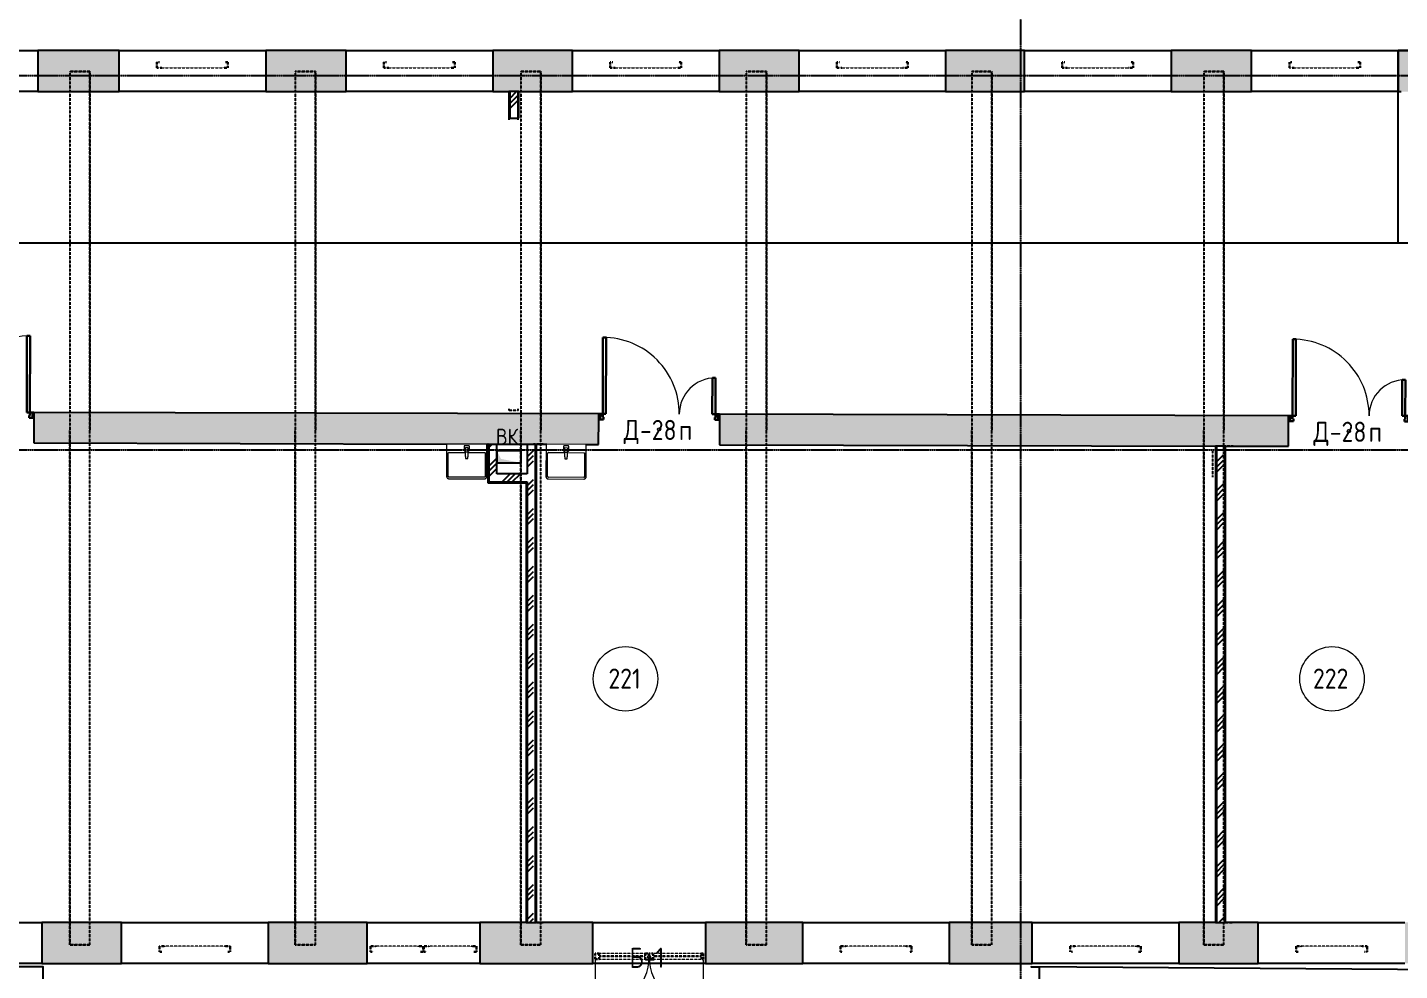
# Model space of a CAD drawing. Header units: millimetres. Extents: x -129048 to 476301, y -5853 to 215316.
# Drawn here: x 126915 to 143951, y 2291 to 14003 of the extents above; entities that cross this region are included whole.
import ezdxf

# ---------------------------------------------------------------- set-up
doc = ezdxf.new("R2010")
doc.units = ezdxf.units.MM
for name, pattern in [('ADSK_Линия сетки', [25, 20, -2.5, 0, -2.5]), ('ADSK_Сверху', [4.5, 3, -1.5]), ('ADSK_Снесено', [4.5, 3, -1.5])]:
    doc.linetypes.add(name, pattern=pattern)
for name, color, linetype, lineweight, true_color in [('_ Окна', 5, 'Continuous', 30, 0x0000ff), ('Линии', 7, 'Continuous', 9, 0x00a600), ('Стены внутренние', 5, 'Continuous', 18, 0x0000ff), ('Стены наружные', 1, 'ADSK_Снесено', 18, 0xff0000), ('Стены штриховка', 5, 'Continuous', 18, 0x0000ff)]:
    doc.layers.add(name, color=color, linetype=linetype, lineweight=lineweight, true_color=true_color)
for name, color, linetype, lineweight in [('Аннотация', 7, 'Continuous', 9), ('Двери', 251, 'Continuous', 18), ('Каркас', 7, 'Continuous', 18), ('Марки дверей', 7, 'Continuous', 20), ('Марки помещений', 7, 'Continuous', 20), ('Окна', 251, 'Continuous', 18), ('Сантехника', 251, 'Continuous', 18), ('Узлы', 7, 'Continuous', 18)]:
    doc.layers.add(name, color=color, linetype=linetype, lineweight=lineweight)
doc.styles.add('GOST Common_1', font='GOST Common_0.ttf', dxfattribs={"width": 0.9, "height": 200})
doc.styles.add('GOST Common_2', font='GOST Common_0.ttf', dxfattribs={"width": 0.9, "height": 250})
pattern_1 = [(45, (108139.4, 150), (-179.6051, 179.6051), []), (45, (108202.9, 150), (0, 359.2102), []), (45, (108075.9, 150), (0, 359.2102), [])]

# ---------------------------------------------------------------- blocks, each defined once
blk = doc.blocks.new('Витраж-тент со смещением вовне - 60мм 30 сдвиг-1466942-02 План 2-го этажа маркировочный')
at = {"layer": '_ Окна', "color": 161, "linetype": 'ADSK_Сверху', "true_color": 0xaaaaff}
for p, q in [((-440, 25), (-440, -45)), ((-440, 25), (-410, 25)), ((-440, -45), (-440, 25)), ((440, 25), (410, 25)), ((440, -45), (440, 25)), ((440, -45), (440, 25)), ((-380, -45), (-440, -45)), ((-380, -35), (-380, -45)), ((380, -35), (380, -45)), ((380, -45), (440, -45))]:
    blk.add_line(p, q, dxfattribs=at)
at = {"layer": 'Окна', "color": 161, "linetype": 'ADSK_Сверху', "true_color": 0xaaaaff}
blk.add_line((-380, -45), (380, -45), dxfattribs=at)
blk = doc.blocks.new('Витраж-тент со смещением вовне - 60мм 34 сдвиг-1466959-02 План 2-го этажа маркировочный')
at = {"layer": '_ Окна', "color": 161, "linetype": 'ADSK_Сверху', "true_color": 0xaaaaff}
for p, q in [((-327, 25), (-327, -45)), ((-327, 25), (-293, 25)), ((-327, -45), (-327, 25)), ((327, 25), (293, 25)), ((327, -45), (327, 25)), ((327, -45), (327, 25)), ((-267, -45), (-327, -45)), ((-267, -35), (-267, -45)), ((267, -35), (267, -45)), ((267, -45), (327, -45))]:
    blk.add_line(p, q, dxfattribs=at)
at = {"layer": 'Окна', "color": 161, "linetype": 'ADSK_Сверху', "true_color": 0xaaaaff}
blk.add_line((-267, -45), (267, -45), dxfattribs=at)
blk = doc.blocks.new('Витраж-тент со смещением вовне - 60мм 34 сдвиг-1466960-02 План 2-го этажа маркировочный')
at = {"layer": '_ Окна', "color": 161, "linetype": 'ADSK_Сверху', "true_color": 0xaaaaff}
for p, q in [((-327, 25), (-327, -45)), ((-327, 25), (-293, 25)), ((-327, -45), (-327, 25)), ((327, 25), (293, 25)), ((327, -45), (327, 25)), ((327, -45), (327, 25)), ((-267, -45), (-327, -45)), ((-267, -35), (-267, -45)), ((267, -35), (267, -45)), ((267, -45), (327, -45))]:
    blk.add_line(p, q, dxfattribs=at)
at = {"layer": 'Окна', "color": 161, "linetype": 'ADSK_Сверху', "true_color": 0xaaaaff}
blk.add_line((-267, -45), (267, -45), dxfattribs=at)
blk = doc.blocks.new('Витраж-тент со смещением вовне - 60мм 30 сдвиг-1466982-02 План 2-го этажа маркировочный')
at = {"layer": '_ Окна', "color": 161, "linetype": 'ADSK_Сверху', "true_color": 0xaaaaff}
for p, q in [((-440, 25), (-440, -45)), ((-440, 25), (-410, 25)), ((-440, -45), (-440, 25)), ((440, 25), (410, 25)), ((440, -45), (440, 25)), ((440, -45), (440, 25)), ((-380, -45), (-440, -45)), ((-380, -35), (-380, -45)), ((380, -35), (380, -45)), ((380, -45), (440, -45))]:
    blk.add_line(p, q, dxfattribs=at)
at = {"layer": 'Окна', "color": 161, "linetype": 'ADSK_Сверху', "true_color": 0xaaaaff}
blk.add_line((-380, -45), (380, -45), dxfattribs=at)
blk = doc.blocks.new('Витраж-тент - 50мм правый-1510423-02 План 2-го этажа маркировочный')
at = {"layer": '_ Окна', "color": 161, "linetype": 'ADSK_Сверху', "true_color": 0xaaaaff}
for p, q in [((-335, 25), (-335, -45)), ((-335, 25), (-315, 25)), ((-335, -45), (-335, 25)), ((-315, 25), (-315, -45)), ((335, 25), (285, 25)), ((285, 25), (285, -45)), ((335, -45), (335, 25)), ((335, -45), (335, 25)), ((-315, -45), (-335, -45)), ((-315, -10), (285, -10)), ((285, -45), (335, -45))]:
    blk.add_line(p, q, dxfattribs=at)
at = {"layer": 'Окна', "color": 161, "linetype": 'ADSK_Сверху', "true_color": 0xaaaaff}
for p, q in [((285, 25), (-315, 25)), ((-315, -45), (285, -45))]:
    blk.add_line(p, q, dxfattribs=at)
blk = doc.blocks.new('Витраж-тент - 50мм-1510424-02 План 2-го этажа маркировочный')
at = {"layer": '_ Окна', "color": 161, "linetype": 'ADSK_Сверху', "true_color": 0xaaaaff}
for p, q in [((-335, 25), (-335, -45)), ((-335, 25), (-285, 25)), ((-335, -45), (-335, 25)), ((-285, 25), (-285, -45)), ((335, 25), (285, 25)), ((285, 25), (285, -45)), ((335, -45), (335, 25)), ((335, -45), (335, 25)), ((-285, -45), (-335, -45)), ((-285, -10), (285, -10)), ((285, -45), (335, -45))]:
    blk.add_line(p, q, dxfattribs=at)
at = {"layer": 'Окна', "color": 161, "linetype": 'ADSK_Сверху', "true_color": 0xaaaaff}
for p, q in [((285, 25), (-285, 25)), ((-285, -45), (285, -45))]:
    blk.add_line(p, q, dxfattribs=at)
blk = doc.blocks.new('Дверь-Витраж-Двойная-Балконная - Дверь-Витраж-Двойная-Балконная-1405108-02 План 2-го этажа маркировочный')
at = {"layer": 'Двери'}
for p, q in [((-670, 35), (-670, 660)), ((670, 35), (670, 660))]:
    blk.add_line(p, q, dxfattribs=at)
for centre, start, end in [((-670, -10), 0, 90), ((670, -10), 90, 180)]:
    blk.add_arc(centre, 670, start, end, dxfattribs=at)
blk = doc.blocks.new('AC_Дверь_Двупольная - Д-11л 1500х2200h-2039728-02 План 2-го этажа маркировочный')
at = {"layer": 'Двери', "lineweight": 30}
for p, q in [((700, 1140), (660, 1140)), ((660, 1140), (660, 190)), ((700, 190), (700, 1140)), ((-700, 640), (-660, 640)), ((-700, 190), (-700, 640)), ((-660, 640), (-660, 190)), ((-750, 190), (-730, 190)), ((-750, 120), (-750, 190)), ((-730, 190), (-700, 190)), ((-730, 120), (-730, 190)), ((-730, 190), (-730, 120)), ((-660, 190), (-700, 190)), ((-700, 190), (-700, 150)), ((660, 190), (700, 190)), ((730, 190), (700, 190)), ((700, 190), (700, 150)), ((730, 120), (730, 190)), ((750, 190), (730, 190)), ((730, 190), (730, 120)), ((750, 120), (750, 190)), ((-730, 120), (-750, 120)), ((-690, 120), (-730, 120)), ((-700, 150), (-690, 150)), ((-690, 150), (-690, 120)), ((700, 150), (690, 150)), ((690, 150), (690, 120)), ((690, 120), (730, 120)), ((730, 120), (750, 120))]:
    blk.add_line(p, q, dxfattribs=at)
at = {"layer": 'Двери'}
for centre, radius, start, end in [((700, 190), 950, 90, 180), ((-700, 190), 450, 360, 90)]:
    blk.add_arc(centre, radius, start, end, dxfattribs=at)
blk = doc.blocks.new('AC_Дверь_Двупольная - Д-28п 1500х2200h-V212-02 План 2-го этажа маркировочный')
at = {"layer": 'Двери', "lineweight": 30}
for p, q in [((-700, 1140), (-660, 1140)), ((-700, 190), (-700, 1140)), ((-660, 1140), (-660, 190)), ((700, 640), (660, 640)), ((660, 640), (660, 190)), ((700, 190), (700, 640)), ((-750, 190), (-730, 190)), ((-750, 120), (-750, 190)), ((-730, 190), (-700, 190)), ((-730, 120), (-730, 190)), ((-730, 190), (-730, 120)), ((-660, 190), (-700, 190)), ((-700, 190), (-700, 150)), ((660, 190), (700, 190)), ((730, 190), (700, 190)), ((700, 190), (700, 150)), ((730, 120), (730, 190)), ((750, 190), (730, 190)), ((730, 190), (730, 120)), ((750, 120), (750, 190)), ((-730, 120), (-750, 120)), ((-690, 120), (-730, 120)), ((-700, 150), (-690, 150)), ((-690, 150), (-690, 120)), ((700, 150), (690, 150)), ((690, 150), (690, 120)), ((690, 120), (730, 120)), ((730, 120), (750, 120))]:
    blk.add_line(p, q, dxfattribs=at)
at = {"layer": 'Двери'}
for centre, radius, start, end in [((-700, 190), 950, 360, 90), ((700, 190), 450, 90, 180)]:
    blk.add_arc(centre, radius, start, end, dxfattribs=at)
blk = doc.blocks.new('Parametric_Porcelain_bathroom_sink_20774 - 500х430мм-V218-02 План 2-го этажа маркировочный')
at = {"layer": 'Сантехника'}
for p, q in [((-125, 540), (-125, 140)), ((-105, 253), (-105, 540)), ((345, 570), (-95, 570)), ((-95, 550), (345, 550)), ((355, 540), (355, 253)), ((375, 140), (375, 540)), ((110, 243), (-95, 243)), ((93, 221), (93, 162)), ((110, 223), (95, 223)), ((140, 319), (110, 319)), ((110, 319), (110, 296)), ((140, 319), (110, 319)), ((110, 236), (110, 296)), ((110, 201), (110, 236)), ((140, 236), (110, 236)), ((110, 181), (110, 201)), ((140, 181), (110, 181)), ((140, 296), (140, 319)), ((140, 296), (140, 236)), ((345, 243), (140, 243)), ((140, 236), (140, 201)), ((155, 223), (140, 223)), ((140, 201), (140, 181)), ((156, 162), (156, 221)), ((-125, 140), (-120, 140)), ((-120, 140), (-115, 140)), ((-115, 140), (365, 140)), ((95, 160), (155, 160)), ((365, 140), (370, 140)), ((370, 140), (375, 140))]:
    blk.add_line(p, q, dxfattribs=at)
at = {"layer": 'Сантехника', "flags": 128}
for points in [[(-95, 570), (-96, 570), (-97, 570), (-99, 570), (-100, 570), (-101, 569), (-102, 569), (-103, 569), (-104, 568), (-106, 568), (-107, 568), (-108, 567), (-109, 567), (-110, 566), (-111, 565), (-112, 565), (-113, 564), (-114, 563), (-115, 563), (-116, 562), (-117, 561), (-117, 560), (-118, 559), (-119, 558), (-120, 557), (-120, 556), (-121, 555), (-121, 554), (-122, 553), (-123, 552), (-123, 551), (-123, 550), (-124, 549), (-124, 547), (-124, 546), (-125, 545), (-125, 544), (-125, 543), (-125, 542), (-125, 540), (-125, 540)], [(-105, 540), (-105, 540), (-105, 541), (-105, 541), (-105, 542), (-105, 542), (-105, 542), (-105, 543), (-104, 543), (-104, 544), (-104, 544), (-104, 544), (-104, 545), (-104, 545), (-103, 545), (-103, 546), (-103, 546), (-103, 546), (-103, 547), (-102, 547), (-102, 547), (-102, 547), (-101, 548), (-101, 548), (-101, 548), (-100, 548), (-100, 549), (-100, 549), (-99, 549), (-99, 549), (-99, 549), (-98, 549), (-98, 550), (-97, 550), (-97, 550), (-97, 550), (-96, 550), (-96, 550), (-96, 550), (-95, 550), (-95, 550)], [(-105, 541), (-105, 541), (-105, 541), (-105, 540), (-105, 540)], [(-101, 548), (-101, 548), (-102, 548), (-102, 547), (-102, 547), (-102, 547)], [(-95, 550), (-95, 550), (-96, 550), (-96, 550), (-97, 550)], [(375, 540), (375, 541), (375, 542), (375, 544), (375, 545), (374, 546), (374, 547), (374, 548), (373, 549), (373, 551), (373, 552), (372, 553), (372, 554), (371, 555), (370, 556), (370, 557), (369, 558), (368, 559), (368, 560), (367, 561), (366, 562), (365, 562), (364, 563), (363, 564), (362, 565), (361, 565), (360, 566), (359, 566), (358, 567), (357, 568), (356, 568), (355, 568), (354, 569), (352, 569), (351, 569), (350, 570), (349, 570), (348, 570), (347, 570), (345, 570), (345, 570)], [(346, 550), (346, 550), (346, 550), (345, 550), (345, 550)], [(345, 550), (345, 550), (346, 550), (346, 550), (347, 550), (347, 550), (347, 550), (348, 550), (348, 549), (349, 549), (349, 549), (349, 549), (350, 549), (350, 549), (350, 548), (351, 548), (351, 548), (351, 548), (352, 548), (352, 547), (352, 547), (352, 547), (353, 546), (353, 546), (353, 546), (353, 545), (354, 545), (354, 545), (354, 544), (354, 544), (354, 544), (354, 543), (355, 543), (355, 542), (355, 542), (355, 542), (355, 541), (355, 541), (355, 541), (355, 540), (355, 540)], [(353, 546), (353, 546), (353, 547), (352, 547), (352, 547), (352, 547)], [(355, 540), (355, 540), (355, 541), (355, 541), (355, 542)], [(-105, 253), (-105, 253), (-105, 252), (-105, 252), (-105, 252)], [(-95, 243), (-95, 243), (-96, 243), (-96, 243), (-97, 243), (-97, 243), (-97, 243), (-98, 244), (-98, 244), (-99, 244), (-99, 244), (-99, 244), (-100, 244), (-100, 244), (-100, 245), (-101, 245), (-101, 245), (-101, 245), (-102, 246), (-102, 246), (-102, 246), (-102, 246), (-103, 247), (-103, 247), (-103, 247), (-103, 248), (-104, 248), (-104, 248), (-104, 249), (-104, 249), (-104, 250), (-104, 250), (-105, 250), (-105, 251), (-105, 251), (-105, 251), (-105, 252), (-105, 252), (-105, 253), (-105, 253), (-105, 253)], [(-103, 247), (-103, 247), (-103, 247), (-102, 246), (-102, 246), (-102, 246)], [(-96, 243), (-96, 243), (-96, 243), (-95, 243), (-95, 243)], [(355, 253), (355, 253), (355, 252), (355, 252), (355, 252), (355, 251), (355, 251), (355, 250), (354, 250), (354, 250), (354, 249), (354, 249), (354, 249), (354, 248), (353, 248), (353, 248), (353, 247), (353, 247), (353, 247), (352, 246), (352, 246), (352, 246), (351, 245), (351, 245), (351, 245), (350, 245), (350, 245), (350, 244), (349, 244), (349, 244), (349, 244), (348, 244), (348, 244), (347, 243), (347, 243), (347, 243), (346, 243), (346, 243), (346, 243), (345, 243), (345, 243)], [(345, 243), (345, 243), (346, 243), (346, 243), (347, 243)], [(351, 245), (351, 245), (352, 246), (352, 246), (352, 246), (352, 246)], [(355, 252), (355, 252), (355, 253), (355, 253), (355, 253)]]:
    blk.add_lwpolyline(points, dxfattribs=at)
at = {"layer": 'Сантехника'}
for centre, radius, start, end in [((95, 221), 1.87, 120, 150), ((95, 221), 1.87, 90, 180), ((95, 221), 1.87, 120, 150), ((95, 221), 1.87, 120, 150), ((155, 221), 1.87, 0, 90), ((155, 221), 1.87, 30, 60), ((155, 221), 1.87, 30, 60), ((155, 221), 1.87, 30, 60), ((95, 162), 1.49, 180, 270), ((155, 162), 1.49, 270, 360)]:
    blk.add_arc(centre, radius, start, end, dxfattribs=at)
blk = doc.blocks.new('Parametric_Porcelain_bathroom_sink_20774 - 500х430мм-V219-02 План 2-го этажа маркировочный')
at = {"layer": 'Сантехника'}
for p, q in [((-125, 540), (-125, 140)), ((-105, 253), (-105, 540)), ((345, 570), (-95, 570)), ((-95, 550), (345, 550)), ((355, 540), (355, 253)), ((375, 140), (375, 540)), ((110, 243), (-95, 243)), ((93, 221), (93, 162)), ((110, 223), (95, 223)), ((140, 319), (110, 319)), ((110, 319), (110, 296)), ((140, 319), (110, 319)), ((110, 236), (110, 296)), ((110, 201), (110, 236)), ((140, 236), (110, 236)), ((110, 181), (110, 201)), ((140, 181), (110, 181)), ((140, 296), (140, 319)), ((140, 296), (140, 236)), ((345, 243), (140, 243)), ((140, 236), (140, 201)), ((155, 223), (140, 223)), ((140, 201), (140, 181)), ((156, 162), (156, 221)), ((-125, 140), (-120, 140)), ((-120, 140), (-115, 140)), ((-115, 140), (365, 140)), ((95, 160), (155, 160)), ((365, 140), (370, 140)), ((370, 140), (375, 140))]:
    blk.add_line(p, q, dxfattribs=at)
at = {"layer": 'Сантехника', "flags": 128}
for points in [[(-95, 570), (-96, 570), (-97, 570), (-99, 570), (-100, 570), (-101, 569), (-102, 569), (-103, 569), (-104, 568), (-106, 568), (-107, 568), (-108, 567), (-109, 567), (-110, 566), (-111, 565), (-112, 565), (-113, 564), (-114, 563), (-115, 563), (-116, 562), (-117, 561), (-117, 560), (-118, 559), (-119, 558), (-120, 557), (-120, 556), (-121, 555), (-121, 554), (-122, 553), (-123, 552), (-123, 551), (-123, 550), (-124, 549), (-124, 547), (-124, 546), (-125, 545), (-125, 544), (-125, 543), (-125, 542), (-125, 540), (-125, 540)], [(-105, 540), (-105, 540), (-105, 541), (-105, 541), (-105, 542), (-105, 542), (-105, 542), (-105, 543), (-104, 543), (-104, 544), (-104, 544), (-104, 544), (-104, 545), (-104, 545), (-103, 545), (-103, 546), (-103, 546), (-103, 546), (-103, 547), (-102, 547), (-102, 547), (-102, 547), (-101, 548), (-101, 548), (-101, 548), (-100, 548), (-100, 549), (-100, 549), (-99, 549), (-99, 549), (-99, 549), (-98, 549), (-98, 550), (-97, 550), (-97, 550), (-97, 550), (-96, 550), (-96, 550), (-96, 550), (-95, 550), (-95, 550)], [(-105, 541), (-105, 541), (-105, 541), (-105, 540), (-105, 540)], [(-101, 548), (-101, 548), (-102, 548), (-102, 547), (-102, 547), (-102, 547)], [(-95, 550), (-95, 550), (-96, 550), (-96, 550), (-97, 550)], [(375, 540), (375, 541), (375, 542), (375, 544), (375, 545), (374, 546), (374, 547), (374, 548), (373, 549), (373, 551), (373, 552), (372, 553), (372, 554), (371, 555), (370, 556), (370, 557), (369, 558), (368, 559), (368, 560), (367, 561), (366, 562), (365, 562), (364, 563), (363, 564), (362, 565), (361, 565), (360, 566), (359, 566), (358, 567), (357, 568), (356, 568), (355, 568), (354, 569), (352, 569), (351, 569), (350, 570), (349, 570), (348, 570), (347, 570), (345, 570), (345, 570)], [(346, 550), (346, 550), (346, 550), (345, 550), (345, 550)], [(345, 550), (345, 550), (346, 550), (346, 550), (347, 550), (347, 550), (347, 550), (348, 550), (348, 549), (349, 549), (349, 549), (349, 549), (350, 549), (350, 549), (350, 548), (351, 548), (351, 548), (351, 548), (352, 548), (352, 547), (352, 547), (352, 547), (353, 546), (353, 546), (353, 546), (353, 545), (354, 545), (354, 545), (354, 544), (354, 544), (354, 544), (354, 543), (355, 543), (355, 542), (355, 542), (355, 542), (355, 541), (355, 541), (355, 541), (355, 540), (355, 540)], [(353, 546), (353, 546), (353, 547), (352, 547), (352, 547), (352, 547)], [(355, 540), (355, 540), (355, 541), (355, 541), (355, 542)], [(-105, 253), (-105, 253), (-105, 252), (-105, 252), (-105, 252)], [(-95, 243), (-95, 243), (-96, 243), (-96, 243), (-97, 243), (-97, 243), (-97, 243), (-98, 244), (-98, 244), (-99, 244), (-99, 244), (-99, 244), (-100, 244), (-100, 244), (-100, 245), (-101, 245), (-101, 245), (-101, 245), (-102, 246), (-102, 246), (-102, 246), (-102, 246), (-103, 247), (-103, 247), (-103, 247), (-103, 248), (-104, 248), (-104, 248), (-104, 249), (-104, 249), (-104, 250), (-104, 250), (-105, 250), (-105, 251), (-105, 251), (-105, 251), (-105, 252), (-105, 252), (-105, 253), (-105, 253), (-105, 253)], [(-103, 247), (-103, 247), (-103, 247), (-102, 246), (-102, 246), (-102, 246)], [(-96, 243), (-96, 243), (-96, 243), (-95, 243), (-95, 243)], [(355, 253), (355, 253), (355, 252), (355, 252), (355, 252), (355, 251), (355, 251), (355, 250), (354, 250), (354, 250), (354, 249), (354, 249), (354, 249), (354, 248), (353, 248), (353, 248), (353, 247), (353, 247), (353, 247), (352, 246), (352, 246), (352, 246), (351, 245), (351, 245), (351, 245), (350, 245), (350, 245), (350, 244), (349, 244), (349, 244), (349, 244), (348, 244), (348, 244), (347, 243), (347, 243), (347, 243), (346, 243), (346, 243), (346, 243), (345, 243), (345, 243)], [(345, 243), (345, 243), (346, 243), (346, 243), (347, 243)], [(351, 245), (351, 245), (352, 246), (352, 246), (352, 246), (352, 246)], [(355, 252), (355, 252), (355, 253), (355, 253), (355, 253)]]:
    blk.add_lwpolyline(points, dxfattribs=at)
at = {"layer": 'Сантехника'}
for centre, radius, start, end in [((95, 221), 1.87, 120, 150), ((95, 221), 1.87, 90, 180), ((95, 221), 1.87, 120, 150), ((95, 221), 1.87, 120, 150), ((155, 221), 1.87, 0, 90), ((155, 221), 1.87, 30, 60), ((155, 221), 1.87, 30, 60), ((155, 221), 1.87, 30, 60), ((95, 162), 1.49, 180, 270), ((155, 162), 1.49, 270, 360)]:
    blk.add_arc(centre, radius, start, end, dxfattribs=at)
blk = doc.blocks.new('ADSK_Марка_Помещение_ОдноЗначение - Номер-247393-02 План 2-го этажа маркировочный')
at = {"layer": 'Марки помещений'}
blk.add_circle((0, 0), 4, dxfattribs=at)
blk = doc.blocks.new('ADSK_Марка_Дверь - Типоразмер_ADSK_Марка-58376-02 План 2-го этажа маркировочный')
at = {"layer": 'Марки дверей', "lineweight": 9}
blk.add_circle((0, 0), 0.2, dxfattribs=at)

msp = doc.modelspace()

# ---------------------------------------------------------------- hatches: boundary and pattern name
at = {"layer": 'Стены внутренние', "lineweight": 25, "true_color": 0x636466}
h = msp.add_hatch(dxfattribs=at)
h.set_pattern_fill('FP_1', color=251, style=0, pattern_type=2)
h.set_pattern_definition(pattern_1)
h.paths.add_polyline_path([(132902.30993, 12876.15981), (133002.30993, 12876.15981), (133002.30993, 13206.63165), (132902.30993, 13206.63165), (132902.30993, 12949.90377)])
h = msp.add_hatch(color=251, dxfattribs=at)
h.paths.add_polyline_path([(150643.87398, 8780.40893), (150640.00108, 9160.4205), (144072.22926, 9177.78108), (144072.22926, 8797.77975), (150641.87126, 8780.41423)])
h.paths.add_polyline_path([(142571.23005, 8801.74734), (142572.04947, 9181.74601), (135507.91605, 9200.41911), (135507.91605, 8820.41778), (142541.69893, 8801.8254)])
h.paths.add_polyline_path([(134006.91684, 8824.38537), (134007.73626, 9204.38404), (126996.31999, 9222.9178), (126996.31999, 8842.91647), (133964.73987, 8824.49686)])
h.paths.add_polyline_path([(125495.32078, 8846.88406), (125496.1402, 9226.88273), (123737.93688, 9231.53067), (123736.93244, 8851.532), (125345.23721, 8847.28077)])
h.paths.add_polyline_path([(122236.93768, 8855.49694), (122237.75709, 9235.49561), (118638.71545, 9245.00944), (118638.71545, 8865.00811), (122211.1293, 8855.56515)])
h.paths.add_polyline_path([(117111.77609, 8869.04427), (117111.77609, 9249.04559), (116272.42287, 9251.26425), (116273.16835, 8871.26096), (117048.57146, 8869.21133)])
h = msp.add_hatch(dxfattribs=at)
h.set_pattern_fill('FP_1', color=251, style=0, pattern_type=2)
h.set_pattern_definition(pattern_1)
h.paths.add_polyline_path([(132694.07926, 8358.43061), (132744.74457, 8358.43061), (132744.74457, 8827.72167), (132644.74457, 8827.986), (132644.74457, 8358.43061)])
h = msp.add_hatch(dxfattribs=at)
h.set_pattern_fill('FP_1', color=251, style=0, pattern_type=2)
h.set_pattern_definition(pattern_1)
h.paths.add_polyline_path([(133119.94982, 8458.43061), (133198.37069, 8458.43061), (133198.37069, 8826.364), (133119.74457, 8826.73043), (133119.74457, 8458.43061)])
h = msp.add_hatch(dxfattribs=at)
h.set_pattern_fill('FP_1', color=251, style=0, pattern_type=2)
h.set_pattern_definition(pattern_1)
h.paths.add_polyline_path([(141764.54495, 2889.50427), (141775.60711, 2889.50427), (141764.54495, 8803.60882), (141677.27178, 8804.11034), (141677.27178, 2889.50427)])
h = msp.add_hatch(dxfattribs=at)
h.set_pattern_fill('FP_1', color=251, style=0, pattern_type=2)
h.set_pattern_definition(pattern_1)
h.paths.add_polyline_path([(132744.74457, 8358.43061), (133198.37069, 8358.43061), (133198.37069, 8458.43061), (132744.74457, 8458.43061)])
h = msp.add_hatch(dxfattribs=at)
h.set_pattern_fill('FP_1', color=251, style=0, pattern_type=2)
h.set_pattern_definition(pattern_1)
h.paths.add_polyline_path([(133198.37069, 2889.50427), (133198.37069, 8358.43061), (133119.74457, 8358.43061), (133119.74457, 2889.50427)])
at = {"layer": 'Стены наружные', "linetype": 'Continuous', "lineweight": 25, "true_color": 0x636466}
h = msp.add_hatch(color=251, dxfattribs=at)
h.paths.add_polyline_path([(145083.02013, 13206.63165), (147391.30433, 13206.63165), (147391.30433, 13716.63165), (143932.16837, 13716.63165), (143932.16837, 13206.63165)])
h.paths.add_polyline_path([(141113.17733, 13206.63165), (142112.16837, 13206.63165), (142112.16837, 13716.63165), (141113.17733, 13716.63165), (141113.17733, 13231.10037)])
h.paths.add_polyline_path([(138315.18046, 13206.63165), (139293.17733, 13206.63165), (139293.17733, 13716.63165), (138315.18046, 13716.63165), (138315.18046, 13261.27209)])
h.paths.add_polyline_path([(136495.18046, 13206.63165), (136495.18046, 13716.63165), (135501.45161, 13716.63165), (135501.45161, 13206.63165)])
h.paths.add_polyline_path([(132938.28842, 13206.63165), (133681.45161, 13206.63165), (133681.45161, 13716.63165), (132691.76651, 13716.63165), (132691.76651, 13206.63165)])
h.paths.add_polyline_path([(130871.76651, 13206.63165), (130871.76651, 13716.63165), (129873.38316, 13716.63165), (129873.38316, 13206.63165)])
h.paths.add_polyline_path([(127293.77171, 13206.63165), (128053.38316, 13206.63165), (128053.38316, 13716.63165), (127043.97335, 13716.63165), (127043.97335, 13206.63165)])
h.paths.add_polyline_path([(124752.4505, 13206.63165), (125223.97335, 13206.63165), (125223.97335, 13716.63165), (124246.97335, 13716.63165), (124246.97335, 13206.63165)])
h.paths.add_polyline_path([(119669.8081, 13206.63165), (122426.97335, 13206.63165), (122426.97335, 13716.63165), (119440.71759, 13716.63165), (119440.71759, 13359.61744), (119399.51053, 13309.61744), (119314.63569, 13309.61744), (119314.63569, 13206.63165), (119440.71759, 13206.63165)])
h = msp.add_hatch(color=251, dxfattribs=at)
h.paths.add_polyline_path([(150165.66254, 2379.50427), (150686.33128, 2379.50427), (150686.33128, 2889.50427), (149625.02359, 2889.50427), (149625.02359, 2379.50427)])
h.paths.add_polyline_path([(147805.02359, 2379.50427), (147805.02359, 2889.50427), (146815.58462, 2889.50427), (146815.58462, 2379.50427), (147624.34134, 2379.50427)])
h.paths.add_polyline_path([(144016.97567, 2379.50427), (144995.58462, 2379.50427), (144995.58462, 2889.50427), (144016.97567, 2889.50427), (144016.97567, 2714.83314)])
h.paths.add_polyline_path([(141209.00591, 2379.50427), (142196.97567, 2379.50427), (142196.97567, 2889.50427), (141209.00591, 2889.50427), (141209.00591, 2714.83314)])
h.paths.add_polyline_path([(138659.84039, 2379.50427), (139389.00591, 2379.50427), (139389.00591, 2889.50427), (138360.25895, 2889.50427), (138360.25895, 2379.50427)])
h.paths.add_polyline_path([(135333.3475, 2379.50427), (136540.25895, 2379.50427), (136540.25895, 2889.50427), (135333.3475, 2889.50427), (135333.3475, 2714.83314)])
h.paths.add_polyline_path([(132532.85559, 2379.50427), (133933.3475, 2379.50427), (133933.3475, 2889.50427), (132532.85559, 2889.50427), (132532.85559, 2714.83314)])
h.paths.add_polyline_path([(131132.85559, 2379.50427), (131132.85559, 2889.50427), (129903.39975, 2889.50427), (129903.39975, 2379.50427), (130908.57335, 2379.50427)])
h.paths.add_polyline_path([(127919.58131, 2379.50427), (128083.39975, 2379.50427), (128083.39975, 2889.50427), (127094.76194, 2889.50427), (127094.76194, 2379.50427), (127293.77171, 2379.50427)])
h.paths.add_polyline_path([(125274.76194, 2379.50427), (125274.76194, 2889.50427), (124257.12095, 2889.50427), (124257.12095, 2379.50427), (124752.4505, 2379.50427)])
h.paths.add_polyline_path([(116412.39698, 2379.50427), (116813.1385, 2379.50427), (116813.1385, 2889.50427), (116412.39698, 2889.50427), (116412.39698, 2749.36727)])
h.paths.add_polyline_path([(122004.70528, 2379.50427), (122437.12095, 2379.50427), (122437.12095, 2889.50427), (121410.898, 2889.50427), (121410.898, 2379.50427)])
h.paths.add_polyline_path([(119590.898, 2379.50427), (119590.898, 2889.50427), (118633.1385, 2889.50427), (118633.1385, 2379.50427)])
at = {"layer": 'Узлы', "lineweight": 25, "true_color": 0x636466}
msp.add_hatch(color=251, dxfattribs=at).paths.add_polyline_path([(133044.74457, 8595.61535), (132794.24205, 8645.11283), (132744.74457, 8745.61535), (132744.74457, 8595.61535), (133011.74441, 8595.61535)])

# ---------------------------------------------------------------- linework, layer by layer
at = {"linetype": 'ADSK_Линия сетки', "lineweight": 25}
for p, q in [((139249.30993, -3863.55169), (139249.30993, 44684.78674)), ((97053.17482, 13406.78828), (165281.11784, 13406.78828)), ((97053.17482, 8756.78828), (165281.11784, 8756.78828))]:
    msp.add_line(p, q, dxfattribs=at)
at = {"color": 251, "lineweight": 25, "true_color": 0x636466}
for points in [[(154172.61168, 21084.05859), (154172.61168, 43909.20652), (164172.01721, 43909.20652), (164353.34879, 8682.30207), (158072.80028, 8682.30207), (158072.80028, 300.23165), (150176.33128, 300.23165), (150176.33128, 2256.78828), (139375.37313, 2336.47811), (139475.79504, 2335.73719), (139475.79504, -2582.56685), (127112.04326, -2582.56685), (127112.04326, 2336.47811), (116412.39698, 2336.47811), (116412.39698, 422.0206), (108429.89827, 456.78828), (108429.89827, 8679.25245)], [(119444.63569, 21068.63165), (119440.71759, 13720.1816), (122426.97335, 13716.63165), (122426.97335, 13206.63165), (120564.5631, 13206.63165), (120564.5631, 11328.12025), (143932.16837, 11328.12025), (143932.16837, 13716.63165), (146881.30433, 13716.63165), (146869.10338, 21084.05859), (139456.41559, 21084.05859), (139456.41559, 43675.12698), (126595.23494, 43675.12698), (126595.23494, 21068.63165), (119444.63569, 21068.63165)], [(108910.52572, 11328.12025), (154861.07324, 11328.12025), (154859.2518, 21054.56631), (154172.61168, 21084.05859)]]:
    msp.add_lwpolyline(points, dxfattribs=at)
at = {"layer": 'Каркас', "color": 251, "linetype": 'ADSK_Сверху', "lineweight": 25, "true_color": 0x636466}
for p, q in [((127690.34241, 13454.00246), (127440.34241, 13454.00246)), ((127440.34241, 13454.00246), (127690.34241, 13454.00246)), ((127440.34241, 13454.00246), (127440.34241, 8999.43061)), ((127440.34241, 13454.00246), (127440.34241, 8999.43061)), ((127690.34241, 8999.43061), (127690.34241, 13454.00246)), ((127690.34241, 13454.00246), (127690.34241, 8999.43061)), ((130490.34241, 13454.00246), (130240.34241, 13454.00246)), ((130240.34241, 13454.00246), (130490.34241, 13454.00246)), ((130240.34241, 13454.00246), (130240.34241, 8999.43061)), ((130240.34241, 13454.00246), (130240.34241, 8999.43061)), ((130490.34241, 8999.43061), (130490.34241, 13454.00246)), ((130490.34241, 13454.00246), (130490.34241, 8999.43061)), ((133290.34241, 13454.00246), (133040.34241, 13454.00246)), ((133040.34241, 13454.00246), (133290.34241, 13454.00246)), ((133040.34241, 13454.00246), (133040.34241, 8999.43061)), ((133040.34241, 13454.00246), (133040.34241, 8999.43061)), ((133290.34241, 8999.43061), (133290.34241, 13454.00246)), ((133290.34241, 13454.00246), (133290.34241, 8999.43061)), ((136090.34241, 13454.00246), (135840.34241, 13454.00246)), ((135840.34241, 13454.00246), (136090.34241, 13454.00246)), ((135840.34241, 13454.00246), (135840.34241, 8999.43061)), ((135840.34241, 13454.00246), (135840.34241, 8999.43061)), ((136090.34241, 8999.43061), (136090.34241, 13454.00246)), ((136090.34241, 13454.00246), (136090.34241, 8999.43061)), ((138890.34241, 13454.00246), (138640.34241, 13454.00246)), ((138640.34241, 13454.00246), (138890.34241, 13454.00246)), ((138640.34241, 13454.00246), (138640.34241, 8999.43061)), ((138640.34241, 13454.00246), (138640.34241, 8999.43061)), ((138890.34241, 8999.43061), (138890.34241, 13454.00246)), ((138890.34241, 13454.00246), (138890.34241, 8999.43061)), ((141769.74461, 13454.00246), (141519.74461, 13454.00246)), ((141519.74461, 13454.00246), (141769.74461, 13454.00246)), ((141519.74461, 13454.00246), (141519.74461, 8999.43061)), ((141519.74461, 13454.00246), (141519.74461, 8999.43061)), ((141769.74461, 8999.43061), (141769.74461, 13454.00246)), ((141769.74461, 13454.00246), (141769.74461, 8999.43061)), ((127440.34241, 8999.43061), (127440.34241, 2610.01988)), ((127440.34241, 2610.01988), (127440.34241, 8999.43061)), ((127690.34241, 2610.01988), (127690.34241, 8999.43061)), ((127690.34241, 2610.01988), (127690.34241, 8999.43061)), ((130240.34241, 8999.43061), (130240.34241, 2610.01988)), ((130240.34241, 2610.01988), (130240.34241, 8999.43061)), ((130490.34241, 2610.01988), (130490.34241, 8999.43061)), ((130490.34241, 2610.01988), (130490.34241, 8999.43061)), ((133040.34241, 8999.43061), (133040.34241, 2610.01988)), ((133040.34241, 2610.01988), (133040.34241, 8999.43061)), ((133290.34241, 2610.01988), (133290.34241, 8999.43061)), ((133290.34241, 2610.01988), (133290.34241, 8999.43061)), ((135840.34241, 8999.43061), (135840.34241, 2610.01988)), ((135840.34241, 2610.01988), (135840.34241, 8999.43061)), ((136090.34241, 2610.01988), (136090.34241, 8999.43061)), ((136090.34241, 2610.01988), (136090.34241, 8999.43061)), ((138640.34241, 8999.43061), (138640.34241, 2610.01988)), ((138640.34241, 2610.01988), (138640.34241, 8999.43061)), ((138890.34241, 2610.01988), (138890.34241, 8999.43061)), ((138890.34241, 2610.01988), (138890.34241, 8999.43061)), ((141519.74461, 8999.43061), (141519.74461, 2610.01988)), ((141519.74461, 2610.01988), (141519.74461, 8999.43061)), ((141769.74461, 2610.01988), (141769.74461, 8999.43061)), ((141769.74461, 2610.01988), (141769.74461, 8999.43061)), ((127440.34241, 2610.01988), (127690.34241, 2610.01988)), ((127690.34241, 2610.01988), (127440.34241, 2610.01988)), ((130240.34241, 2610.01988), (130490.34241, 2610.01988)), ((130490.34241, 2610.01988), (130240.34241, 2610.01988)), ((133040.34241, 2610.01988), (133290.34241, 2610.01988)), ((133290.34241, 2610.01988), (133040.34241, 2610.01988)), ((135840.34241, 2610.01988), (136090.34241, 2610.01988)), ((136090.34241, 2610.01988), (135840.34241, 2610.01988)), ((138640.34241, 2610.01988), (138890.34241, 2610.01988)), ((138890.34241, 2610.01988), (138640.34241, 2610.01988)), ((141519.74461, 2610.01988), (141769.74461, 2610.01988)), ((141769.74461, 2610.01988), (141519.74461, 2610.01988))]:
    msp.add_line(p, q, dxfattribs=at)
at = {"layer": 'Линии', "color": 251, "lineweight": 25, "true_color": 0x636466}
for p, q in [((132744.74457, 8745.61535), (132744.74457, 8595.61535)), ((133044.74457, 8745.61535), (132744.74457, 8745.61535)), ((133044.74457, 8595.61535), (133044.74457, 8745.61535)), ((132744.74457, 8595.61535), (133044.74457, 8595.61535))]:
    msp.add_line(p, q, dxfattribs=at)
at = {"layer": 'Стены внутренние', "color": 251, "lineweight": 25, "true_color": 0x636466}
for p, q in [((132890.30993, 13206.63165), (132890.30993, 12876.15981)), ((133012.30993, 13206.63165), (132892.30993, 13206.63165)), ((133014.30993, 12876.15981), (133014.30993, 13206.63165)), ((132890.30993, 12876.15981), (133014.30993, 12876.15981)), ((134007.92129, 9204.38404), (126996.31999, 9222.9178)), ((142572.2345, 9181.74601), (135507.91605, 9200.41911)), ((126996.13496, 9152.91804), (126995.31554, 8842.91912)), ((134006.91684, 8824.38537), (134007.73626, 9134.38429)), ((135507.73102, 9130.41936), (135506.9116, 8820.42044)), ((142571.23005, 8801.74734), (142572.04947, 9111.74626)), ((126995.31554, 8842.91912), (132119.91674, 8829.37328)), ((132619.57426, 8828.05253), (132632.74457, 8828.01772)), ((132632.74457, 8828.01772), (132632.74457, 8346.43061)), ((132634.74457, 8828.01243), (133229.74457, 8826.43967)), ((132744.74457, 8458.43061), (132744.74457, 8827.72167)), ((133119.74457, 8826.73043), (133119.74457, 8458.43061)), ((133231.74457, 8826.43438), (133353.54094, 8826.11244)), ((133231.74457, 2889.50427), (133231.74457, 8826.43438)), ((133853.19845, 8824.7917), (134006.91684, 8824.38537)), ((135506.9116, 8820.42044), (141665.27178, 8804.14206)), ((141665.27178, 8804.14206), (141665.27178, 2889.50427)), ((141787.27178, 8803.81957), (141667.27178, 8804.13677)), ((141789.27178, 8803.81429), (142571.23005, 8801.74734)), ((141789.27178, 2889.50427), (141789.27178, 8803.81429)), ((133119.74457, 8458.43061), (132744.74457, 8458.43061)), ((132632.74457, 8346.43061), (133107.74457, 8346.43061)), ((133107.74457, 8346.43061), (133107.74457, 2889.50427)), ((133109.74457, 2889.50427), (133229.74457, 2889.50427)), ((141667.27178, 2889.50427), (141787.27178, 2889.50427))]:
    msp.add_line(p, q, dxfattribs=at)
at = {"layer": 'Стены внутренние', "color": 251, "linetype": 'ADSK_Сверху', "lineweight": 25, "true_color": 0x636466}
for p, q in [((132890.30993, 12876.15981), (132890.30993, 12856.15981)), ((132890.30993, 12876.15981), (133006.30993, 12876.15981)), ((133006.30993, 12856.15981), (133006.30993, 12876.15981)), ((132890.30993, 9266.15981), (132890.30993, 9246.15981)), ((133006.30993, 9246.15981), (132890.30993, 9246.15981)), ((133006.30993, 9246.15981), (133006.30993, 9266.15981)), ((141629.74457, 8745.52097), (141629.74457, 8419.16349))]:
    msp.add_line(p, q, dxfattribs=at)
at = {"layer": 'Стены внутренние', "color": 251, "linetype": 'ADSK_Снесено', "lineweight": 25, "true_color": 0x636466}
for p, q in [((133318.37069, 8826.364), (133198.37069, 8826.364)), ((141884.54474, 8803.83328), (141764.54495, 8803.60882)), ((133198.37069, 2889.50427), (133318.37069, 2889.50427)), ((141775.60732, 2889.39204), (141895.60711, 2889.61649))]:
    msp.add_line(p, q, dxfattribs=at)
at = {"layer": 'Стены наружные', "color": 251, "linetype": 'Continuous', "lineweight": 25, "true_color": 0x636466}
for p, q in [((125223.97335, 13716.63165), (127043.97335, 13716.63165)), ((128053.38316, 13716.63165), (127043.97335, 13716.63165)), ((127043.97335, 13716.63165), (127043.97335, 13206.63165)), ((128053.38316, 13206.63165), (128053.38316, 13716.63165)), ((128053.38316, 13716.63165), (129873.38316, 13716.63165)), ((130871.76651, 13716.63165), (129873.38316, 13716.63165)), ((129873.38316, 13716.63165), (129873.38316, 13206.63165)), ((130871.76651, 13206.63165), (130871.76651, 13716.63165)), ((130871.76651, 13716.63165), (132691.76651, 13716.63165)), ((133681.45161, 13716.63165), (132691.76651, 13716.63165)), ((132691.76651, 13716.63165), (132691.76651, 13206.63165)), ((133681.45161, 13206.63165), (133681.45161, 13716.63165)), ((133681.45161, 13716.63165), (135501.45161, 13716.63165)), ((136495.18046, 13716.63165), (135501.45161, 13716.63165)), ((135501.45161, 13716.63165), (135501.45161, 13206.63165)), ((136495.18046, 13206.63165), (136495.18046, 13716.63165)), ((136495.18046, 13716.63165), (138315.18046, 13716.63165)), ((139293.17733, 13716.63165), (138315.18046, 13716.63165)), ((138315.18046, 13716.63165), (138315.18046, 13206.63165)), ((139293.17733, 13206.63165), (139293.17733, 13716.63165)), ((139293.17733, 13716.63165), (141113.17733, 13716.63165)), ((142112.16837, 13716.63165), (141113.17733, 13716.63165)), ((141113.17733, 13716.63165), (141113.17733, 13206.63165)), ((142112.16837, 13206.63165), (142112.16837, 13716.63165)), ((142112.16837, 13716.63165), (143932.16837, 13716.63165)), ((146881.30433, 13716.63165), (143932.16837, 13716.63165)), ((143932.16837, 13716.63165), (143932.16837, 13206.63165)), ((127043.97335, 13206.63165), (125223.97335, 13206.63165)), ((127043.97335, 13206.63165), (128053.38316, 13206.63165)), ((129873.38316, 13206.63165), (128053.38316, 13206.63165)), ((129873.38316, 13206.63165), (130871.76651, 13206.63165)), ((132691.76651, 13206.63165), (130871.76651, 13206.63165)), ((132691.76651, 13206.63165), (132890.30993, 13206.63165)), ((133014.30993, 13206.63165), (133681.45161, 13206.63165)), ((135501.45161, 13206.63165), (133681.45161, 13206.63165)), ((135501.45161, 13206.63165), (136495.18046, 13206.63165)), ((138315.18046, 13206.63165), (136495.18046, 13206.63165)), ((138315.18046, 13206.63165), (139293.17733, 13206.63165)), ((141113.17733, 13206.63165), (139293.17733, 13206.63165)), ((141113.17733, 13206.63165), (142112.16837, 13206.63165)), ((143932.16837, 13206.63165), (142112.16837, 13206.63165)), ((143932.16837, 13206.63165), (143968.97335, 13206.63165)), ((125274.76194, 2889.50427), (127094.76194, 2889.50427)), ((128083.39975, 2889.50427), (127094.76194, 2889.50427)), ((127094.76194, 2889.50427), (127094.76194, 2379.50427)), ((128083.39975, 2379.50427), (128083.39975, 2889.50427)), ((128083.39975, 2889.50427), (129903.39975, 2889.50427)), ((131132.85559, 2889.50427), (129903.39975, 2889.50427)), ((129903.39975, 2889.50427), (129903.39975, 2379.50427)), ((131132.85559, 2379.50427), (131132.85559, 2889.50427)), ((131132.85559, 2889.50427), (132532.85559, 2889.50427)), ((133107.74457, 2889.50427), (132532.85559, 2889.50427)), ((132532.85559, 2889.50427), (132532.85559, 2379.50427)), ((133933.3475, 2889.50427), (133231.74457, 2889.50427)), ((133933.3475, 2379.50427), (133933.3475, 2889.50427)), ((133933.3475, 2889.50427), (135333.3475, 2889.50427)), ((136540.25895, 2889.50427), (135333.3475, 2889.50427)), ((135333.3475, 2889.50427), (135333.3475, 2379.50427)), ((136540.25895, 2379.50427), (136540.25895, 2889.50427)), ((136540.25895, 2889.50427), (138360.25895, 2889.50427)), ((139389.00591, 2889.50427), (138360.25895, 2889.50427)), ((138360.25895, 2889.50427), (138360.25895, 2379.50427)), ((139389.00591, 2379.50427), (139389.00591, 2889.50427)), ((139389.00591, 2889.50427), (141209.00591, 2889.50427)), ((141665.27178, 2889.50427), (141209.00591, 2889.50427)), ((141209.00591, 2889.50427), (141209.00591, 2379.50427)), ((142196.97567, 2889.50427), (141789.27178, 2889.50427)), ((142196.97567, 2379.50427), (142196.97567, 2889.50427)), ((142196.97567, 2889.50427), (144016.97567, 2889.50427)), ((127094.76194, 2379.50427), (125274.76194, 2379.50427)), ((127094.76194, 2379.50427), (128083.39975, 2379.50427)), ((129903.39975, 2379.50427), (128083.39975, 2379.50427)), ((129903.39975, 2379.50427), (131132.85559, 2379.50427)), ((132532.85559, 2379.50427), (131132.85559, 2379.50427)), ((132532.85559, 2379.50427), (133933.3475, 2379.50427)), ((135333.3475, 2379.50427), (133933.3475, 2379.50427)), ((135333.3475, 2379.50427), (136540.25895, 2379.50427)), ((138360.25895, 2379.50427), (136540.25895, 2379.50427)), ((138360.25895, 2379.50427), (139389.00591, 2379.50427)), ((141209.00591, 2379.50427), (139389.00591, 2379.50427)), ((141209.00591, 2379.50427), (142196.97567, 2379.50427)), ((144016.97567, 2379.50427), (142196.97567, 2379.50427))]:
    msp.add_line(p, q, dxfattribs=at)
at = {"layer": 'Стены штриховка', "color": 251, "lineweight": 25, "true_color": 0x636466}
for p, q in [((132892.30993, 13206.63165), (132890.30993, 13206.63165)), ((132892.30993, 13206.63165), (132892.30993, 12876.15981)), ((132902.30993, 13206.63165), (132902.30993, 12876.15981)), ((133002.30993, 13206.63165), (133002.30993, 12876.15981)), ((133014.30993, 13206.63165), (133012.30993, 13206.63165)), ((133012.30993, 13206.63165), (133012.30993, 12876.15981)), ((132634.74457, 8828.01243), (132632.74457, 8828.01772)), ((132634.74457, 8828.01243), (132634.74457, 8346.43061)), ((132644.74457, 8827.986), (132644.74457, 8358.43061)), ((133219.74457, 8826.4661), (133219.74457, 2889.50427)), ((133229.74457, 8826.43967), (133229.74457, 2889.50427)), ((133231.74457, 8826.43438), (133229.74457, 8826.43967)), ((141667.27178, 8804.13677), (141665.27178, 8804.14206)), ((141667.27178, 8804.13677), (141667.27178, 2889.50427)), ((141677.27178, 8804.11034), (141677.27178, 2889.50427)), ((141777.27178, 8803.84601), (141777.27178, 2889.50427)), ((141789.27178, 8803.81429), (141787.27178, 8803.81957)), ((141787.27178, 8803.81957), (141787.27178, 2889.50427)), ((132632.74457, 8348.43061), (133109.74457, 8348.43061)), ((132644.74457, 8358.43061), (133119.74457, 8358.43061)), ((132644.74457, 8346.43061), (132644.74457, 8348.43061)), ((133109.74457, 8348.43061), (133109.74457, 2889.50427)), ((133119.74457, 8358.43061), (133119.74457, 2889.50427)), ((133219.74457, 8348.43061), (133231.74457, 8348.43061)), ((133231.74457, 8358.43061), (133229.74457, 8358.43061)), ((133107.74457, 2889.50427), (133109.74457, 2889.50427)), ((133229.74457, 2889.50427), (133231.74457, 2889.50427)), ((141665.27178, 2889.50427), (141667.27178, 2889.50427)), ((141787.27178, 2889.50427), (141789.27178, 2889.50427))]:
    msp.add_line(p, q, dxfattribs=at)

# ---------------------------------------------------------------- block references
at = {"layer": '_ Окна', "color": 251, "linetype": 'ADSK_Сверху', "lineweight": 25, "true_color": 0x636466}
for p in [(128963.38316, 13546.63165), (131781.76651, 13546.63165), (134591.45161, 13546.63165), (137405.18046, 13546.63165), (140203.17733, 13546.63165), (143022.16837, 13546.63165)]:
    msp.add_blockref('Витраж-тент со смещением вовне - 60мм 30 сдвиг-1466982-02 План 2-го этажа маркировочный', p, dxfattribs=at)
at = {"layer": '_ Окна', "color": 251, "linetype": 'ADSK_Сверху', "lineweight": 25, "true_color": 0x636466, "rotation": 180}
for name, p in [('Витраж-тент со смещением вовне - 60мм 30 сдвиг-1466942-02 План 2-го этажа маркировочный', (128993.39975, 2549.50427)), ('Витраж-тент со смещением вовне - 60мм 34 сдвиг-1466960-02 План 2-го этажа маркировочный', (131501.85559, 2549.50427)), ('Витраж-тент со смещением вовне - 60мм 34 сдвиг-1466959-02 План 2-го этажа маркировочный', (132163.85559, 2549.50427)), ('Витраж-тент со смещением вовне - 60мм 30 сдвиг-1466942-02 План 2-го этажа маркировочный', (137450.25895, 2549.50427)), ('Витраж-тент со смещением вовне - 60мм 30 сдвиг-1466942-02 План 2-го этажа маркировочный', (140299.00591, 2549.50427)), ('Витраж-тент со смещением вовне - 60мм 30 сдвиг-1466942-02 План 2-го этажа маркировочный', (143106.97567, 2549.50427)), ('Витраж-тент - 50мм-1510424-02 План 2-го этажа маркировочный', (134298.3475, 2457.40655)), ('Витраж-тент - 50мм правый-1510423-02 План 2-го этажа маркировочный', (134968.3475, 2457.40655))]:
    msp.add_blockref(name, p, dxfattribs=at)
at = {"layer": 'Двери', "color": 251, "lineweight": 25, "true_color": 0x636466}
for name, p, rotation in [('AC_Дверь_Двупольная - Д-11л 1500х2200h-2039728-02 План 2-го этажа маркировочный', (126245.82039, 9034.90093), 359.8485505277052), ('AC_Дверь_Двупольная - Д-28п 1500х2200h-V212-02 План 2-го этажа маркировочный', (134757.41645, 9012.40224), 359.8485505277052), ('AC_Дверь_Двупольная - Д-28п 1500х2200h-V212-02 План 2-го этажа маркировочный', (143321.72966, 8989.76421), 359.8485505277052), ('Дверь-Витраж-Двойная-Балконная - Дверь-Витраж-Двойная-Балконная-1405108-02 План 2-го этажа маркировочный', (134633.3475, 2457.40655), 180)]:
    msp.add_blockref(name, p, dxfattribs=dict(at, rotation=rotation))
at = {"layer": 'Марки дверей', "color": 251, "lineweight": 25, "true_color": 0x636466, "xscale": 99.99999999999993, "yscale": 99.99999999999993, "zscale": 99.99999999999993}
for p in [(134757.41645, 9012.40224), (143321.72966, 8989.76421), (134633.3244, 2457.40655)]:
    msp.add_blockref('ADSK_Марка_Дверь - Типоразмер_ADSK_Марка-58376-02 План 2-го этажа маркировочный', p, dxfattribs=at)
at = {"layer": 'Марки помещений', "color": 251, "lineweight": 25, "true_color": 0x636466, "xscale": 99.99999999999993, "yscale": 99.99999999999993, "zscale": 99.99999999999993}
for p in [(134340.36088, 5913.59458), (143111.76351, 5913.61043)]:
    msp.add_blockref('ADSK_Марка_Помещение_ОдноЗначение - Номер-247393-02 План 2-го этажа маркировочный', p, dxfattribs=at)
at = {"layer": 'Сантехника', "color": 251, "lineweight": 25, "true_color": 0x636466, "rotation": 179.8485505277053}
for name, p in [('Parametric_Porcelain_bathroom_sink_20774 - 500х430мм-V218-02 План 2-го этажа маркировочный', (132495.11512, 8968.382)), ('Parametric_Porcelain_bathroom_sink_20774 - 500х430мм-V219-02 План 2-го этажа маркировочный', (133728.73932, 8965.12117))]:
    msp.add_blockref(name, p, dxfattribs=at)

# ---------------------------------------------------------------- texts
at = {"layer": 'Аннотация', "color": 251, "lineweight": 25, "true_color": 0x636466, "insert": (132732.11104, 9020.52954), "char_height": 200, "width": 360.759375, "attachment_point": 1, "style": 'GOST Common_2'}
msp.add_mtext('ВК', dxfattribs=at)
at = {"layer": 'Марки дверей', "color": 251, "lineweight": 25, "true_color": 0x636466, "char_height": 250, "attachment_point": 1, "style": 'GOST Common_1'}
for s, insert, width in [('\\fGOST Common|b0|i0|c204|p34|;\\W.9;Д', (134317.58718, 9129.41533), 245.316375), ('-28', (134519.99343, 9129.41533), 584.4301875), ('\\fGOST Common|b0|i0|c204|p34|;\\W.9;п', (135002.19655, 9129.41533), 194.8100625), ('\\fGOST Common|b0|i0|c204|p34|;\\W.9;Д', (142881.90038, 9106.7773), 245.316375), ('-28', (143084.30663, 9106.7773), 584.4301875), ('\\fGOST Common|b0|i0|c204|p34|;\\W.9;п', (143566.50976, 9106.7773), 194.8100625), ('\\fGOST Common|b0|i0|c204|p34|;\\W.9;Б', (134390.14513, 2574.41964), 216.455625), ('-1', (134568.73888, 2574.41964), 331.898625)]:
    msp.add_mtext(s, dxfattribs=dict(at, insert=insert, width=width))
at = {"layer": 'Марки помещений', "color": 251, "lineweight": 25, "true_color": 0x636466, "char_height": 250, "attachment_point": 1, "style": 'GOST Common_1'}
for s, insert, width in [('221', (134127.95362, 6041.31965), 526.7086875), ('222', (142875.50625, 6041.33551), 584.4301875)]:
    msp.add_mtext(s, dxfattribs=dict(at, insert=insert, width=width))

doc.saveas('drawing.dxf')
